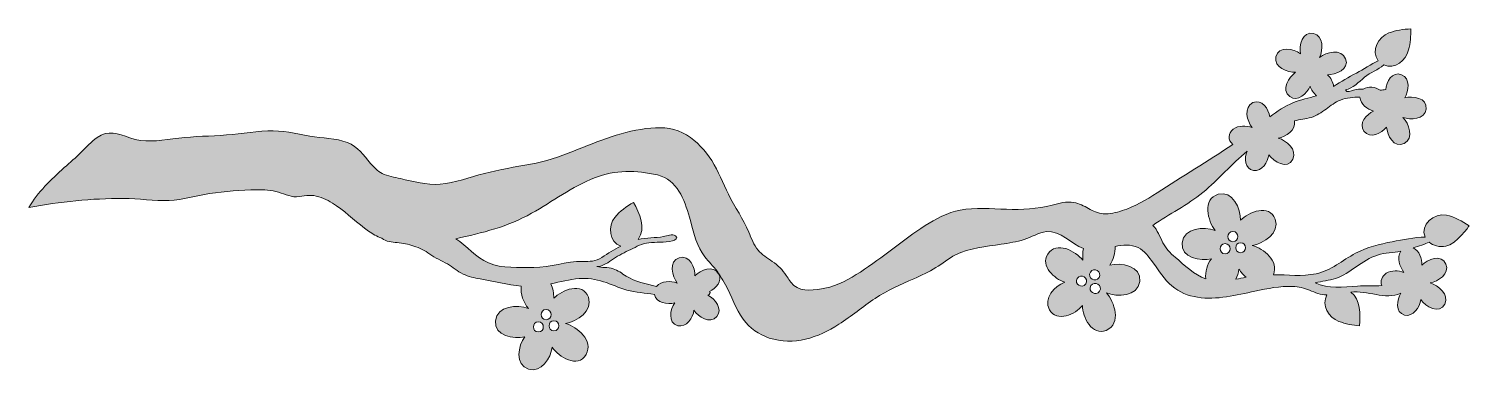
# Model space of a CAD drawing. Header units: inches. Extents: x 0 to 102, y 0 to 24.
import ezdxf

# ---------------------------------------------------------------- set-up
doc = ezdxf.new("R2010")
doc.units = ezdxf.units.IN
doc.header["$MEASUREMENT"] = 0
doc.layers.add('Layer 1', color=7, linetype='Continuous')

msp = doc.modelspace()

# ---------------------------------------------------------------- hatches: boundary and pattern name
at = {"layer": 'Layer 1', "true_color": 0xf5a9ca}
h = msp.add_hatch(color=231, dxfattribs=at)
h.dxf.hatch_style = 2
edge = h.paths.add_edge_path()
edge.add_spline(control_points=[(101.6, 10.15), (101.12, 10.47), (100.56, 10.79), (99.99, 10.9), (99.16, 11.05), (98.09, 10.25), (98.5, 9.35), (97.72, 9.34), (96.93, 9.17), (96.17, 9.03), (95.26, 8.86), (94.41, 8.63), (93.59, 8.21), (92.65, 7.72), (91.85, 6.99), (90.8, 6.77), (89.81, 6.56), (88.79, 6.7), (87.8, 6.7), (88.18, 7.67), (87.12, 8.53), (86.3, 8.76), (87.1, 8.9), (88.26, 9.64), (87.91, 10.62), (87.52, 11.72), (86.03, 11.13), (85.47, 10.54), (85.48, 11.34), (84.92, 12.68), (83.89, 12.37), (82.77, 12.04), (83.16, 10.48), (83.68, 9.82), (82.91, 10.1), (81.46, 10.02), (81.36, 8.95), (81.25, 7.89), (82.66, 7.64), (83.42, 7.83), (83.12, 7.42), (82.95, 6.91), (83.03, 6.4), (82.2, 6.69), (81.53, 7.37), (80.86, 7.93), (80.51, 8.23), (80.21, 8.55), (80, 8.96), (79.78, 9.38), (79.62, 9.84), (79.29, 10.18), (80.44, 10.98), (81.72, 11.61), (82.81, 12.5), (83.92, 13.4), (84.83, 14.51), (85.94, 15.4), (85.73, 14.95), (85.76, 14.14), (86.39, 14.05), (87, 13.97), (87.39, 14.65), (87.47, 15.16), (87.78, 14.68), (88.79, 14.07), (89.16, 14.84), (89.49, 15.52), (88.7, 16.17), (88.13, 16.33), (88.68, 16.43), (89.41, 16.89), (89.27, 17.55), (89.66, 17.64), (90.06, 17.68), (90.45, 17.79), (90.84, 17.91), (91.18, 18.14), (91.51, 18.38), (91.83, 18.61), (92.15, 18.86), (92.52, 19.01), (92.96, 19.18), (93.43, 19.22), (93.89, 19.21), (93.94, 18.71), (94.41, 18.37), (94.86, 18.24), (94.37, 18.03), (93.76, 17.36), (94.18, 16.81), (94.6, 16.25), (95.43, 16.69), (95.77, 17.11), (95.8, 16.55), (96.3, 15.58), (97.01, 15.95), (97.73, 16.31), (97.35, 17.36), (96.93, 17.79), (97.46, 17.59), (98.47, 17.64), (98.56, 18.38), (98.67, 19.17), (97.59, 19.32), (97.05, 19.16), (97.34, 19.64), (97.47, 20.55), (96.82, 20.8), (96.18, 21.06), (95.74, 20.27), (95.71, 19.75), (95.57, 19.74), (95.44, 19.72), (95.32, 19.71), (94.98, 19.93), (94.48, 20.04), (94.13, 19.77), (93.88, 19.8), (93.68, 19.79), (93.45, 19.7), (93.29, 19.65), (92.97, 19.51), (92.87, 19.73), (93.41, 19.85), (93.81, 20.28), (94.22, 20.62), (94.64, 20.96), (95.17, 21.13), (95.57, 21.49), (96.36, 21.16), (97.14, 21.8), (97.33, 22.54), (97.46, 23.02), (97.49, 23.54), (97.48, 24.03), (96.96, 24), (96.41, 23.93), (95.93, 23.74), (95.19, 23.46), (94.65, 22.49), (95.19, 21.78), (94.66, 21.55), (94.16, 21.18), (93.64, 20.91), (93.09, 20.63), (92.56, 20.32), (92.04, 19.97), (92, 20.29), (91.83, 20.58), (91.6, 20.8), (92.16, 20.77), (93.18, 21.17), (92.88, 21.92), (92.59, 22.67), (91.51, 22.39), (91.04, 22.02), (91.29, 22.53), (91.35, 23.53), (90.62, 23.71), (89.84, 23.89), (89.58, 22.83), (89.69, 22.28), (89.23, 22.62), (88.14, 22.86), (87.97, 22.06), (87.82, 21.32), (88.78, 20.95), (89.36, 20.97), (88.88, 20.65), (88.3, 19.73), (88.94, 19.26), (89.51, 18.84), (90.18, 19.5), (90.38, 20), (90.47, 19.74), (90.61, 19.5), (90.83, 19.32), (90.29, 19.13), (89.73, 19.06), (89.2, 18.83), (88.6, 18.58), (88.05, 18.22), (87.53, 17.84), (87.46, 18.36), (86.98, 19.12), (86.35, 18.83), (85.66, 18.51), (85.93, 17.53), (86.29, 17.07), (85.86, 17.23), (85.34, 17.24), (84.96, 16.95), (84.59, 16.68), (84.56, 16.19), (84.92, 15.89), (83.18, 14.69), (81.34, 13.63), (79.58, 12.47), (78.81, 11.97), (78, 11.49), (77.12, 11.22), (76.69, 11.08), (76.23, 10.96), (75.79, 10.99), (75.41, 11.02), (75.08, 11.19), (74.75, 11.37), (74.42, 11.55), (74.09, 11.72), (73.72, 11.79), (73.2, 11.88), (72.68, 11.74), (72.18, 11.61), (71.11, 11.33), (70.07, 11.27), (68.96, 11.31), (67.88, 11.35), (66.76, 11.46), (65.69, 11.25), (64.8, 11.08), (63.98, 10.64), (63.22, 10.16), (61.65, 9.15), (60.22, 7.92), (58.66, 6.89), (57.89, 6.39), (57.06, 5.94), (56.16, 5.75), (55.53, 5.62), (54.51, 5.47), (53.97, 5.94), (53.75, 6.13), (53.59, 6.4), (53.43, 6.65), (53.16, 7.05), (52.85, 7.36), (52.44, 7.64), (52.09, 7.88), (51.72, 8.11), (51.44, 8.44), (51.14, 8.8), (50.96, 9.25), (50.78, 9.69), (50.4, 10.65), (49.81, 11.46), (49.35, 12.37), (48.95, 13.16), (48.66, 13.99), (48.18, 14.74), (47.72, 15.47), (47.12, 16.09), (46.4, 16.55), (45.65, 17.03), (44.76, 17.12), (43.88, 17.04), (41.98, 16.86), (40.16, 16.11), (38.41, 15.41), (37.43, 15.01), (36.44, 14.67), (35.39, 14.49), (34.3, 14.31), (33.22, 14.1), (32.14, 13.84), (31.11, 13.59), (30.07, 13.16), (29.01, 13.08), (28.05, 13.02), (27.13, 13.26), (26.21, 13.48), (25.78, 13.58), (25.31, 13.63), (24.92, 13.84), (24.59, 14.01), (24.33, 14.27), (24.1, 14.55), (23.62, 15.14), (23.22, 15.73), (22.48, 16.01), (21.64, 16.34), (20.71, 16.31), (19.83, 16.47), (18.83, 16.65), (17.88, 16.88), (16.85, 16.84), (15.74, 16.79), (14.64, 16.58), (13.52, 16.52), (12.4, 16.46), (11.27, 16.43), (10.16, 16.28), (9.12, 16.14), (8.12, 15.99), (7.12, 16.35), (6.31, 16.64), (5.57, 16.93), (4.82, 16.37), (4.41, 16.07), (4.06, 15.7), (3.7, 15.34), (3.32, 14.96), (2.9, 14.61), (2.5, 14.25), (1.57, 13.41), (0.63, 12.52), (0, 11.43), (2.21, 11.85), (4.43, 12.09), (6.68, 12.07), (7.75, 12.07), (8.84, 11.9), (9.9, 11.94), (10.87, 11.98), (11.8, 12.29), (12.75, 12.42), (13.83, 12.57), (14.98, 12.68), (16.07, 12.69), (16.59, 12.7), (17.11, 12.68), (17.61, 12.52), (18.09, 12.36), (18.56, 12.13), (19.08, 12.21), (19.57, 12.28), (19.97, 12.35), (20.46, 12.2), (20.91, 12.06), (21.33, 11.83), (21.71, 11.56), (22.5, 11.01), (23.17, 10.32), (23.96, 9.78), (24.26, 9.58), (24.56, 9.4), (24.89, 9.27), (24.89, 9.27), (24.89, 9.27), (24.89, 9.27), (25.2, 9.03), (25.61, 9), (25.98, 8.97), (26.38, 8.93), (26.77, 8.85), (27.16, 8.72), (27.56, 8.59), (27.94, 8.4), (28.28, 8.15), (28.67, 7.87), (29.11, 7.69), (29.53, 7.46), (29.92, 7.26), (30.23, 6.94), (30.63, 6.75), (31, 6.57), (31.42, 6.48), (31.83, 6.41), (32.79, 6.24), (33.76, 5.98), (34.74, 5.89), (34.67, 5.32), (34.89, 4.76), (35.24, 4.32), (34.47, 4.6), (33.02, 4.52), (32.92, 3.45), (32.81, 2.39), (34.22, 2.14), (34.98, 2.33), (34.53, 1.7), (34.26, 0.35), (35.25, 0.05), (36.16, -0.24), (36.81, 0.84), (36.92, 1.59), (37.37, 0.91), (38.73, 0.06), (39.31, 1.08), (39.87, 2.06), (38.68, 3.03), (37.86, 3.26), (38.66, 3.4), (39.82, 4.14), (39.47, 5.12), (39.07, 6.22), (37.58, 5.63), (37.03, 5.04), (37.03, 5.39), (36.97, 5.75), (36.82, 6.06), (37.48, 6.2), (38.14, 6.38), (38.81, 6.43), (39.39, 6.48), (39.98, 6.38), (40.54, 6.21), (41.09, 6.04), (41.61, 5.77), (42.18, 5.62), (42.82, 5.45), (43.48, 5.42), (44.13, 5.31), (44.27, 4.7), (45.05, 4.59), (45.56, 4.72), (45.24, 4.28), (45.05, 3.3), (45.77, 3.11), (46.4, 2.94), (46.84, 3.68), (46.92, 4.2), (47.22, 3.74), (48.04, 3.19), (48.53, 3.75), (48.99, 4.29), (48.38, 5.01), (47.9, 5.25), (48.04, 5.32), (48.11, 5.4), (48.02, 5.52), (48.46, 5.72), (48.95, 6.27), (48.66, 6.77), (48.28, 7.41), (47.37, 7.02), (46.99, 6.62), (47, 7.18), (46.61, 8.12), (45.88, 7.9), (45.1, 7.67), (45.38, 6.57), (45.74, 6.11), (45.26, 6.29), (44.64, 6.28), (44.28, 5.87), (43.55, 6.04), (42.77, 6.21), (42.13, 6.61), (41.84, 6.79), (41.55, 7.02), (41.21, 7.12), (40.84, 7.24), (40.44, 7.19), (40.06, 7.27), (40.51, 7.3), (40.89, 7.56), (41.24, 7.81), (41.63, 8.09), (42.03, 8.27), (42.46, 8.48), (42.85, 8.67), (43.28, 8.91), (43.73, 8.96), (43.99, 8.99), (44.26, 8.98), (44.52, 8.99), (44.82, 9), (45.12, 9.01), (45.41, 9.09), (45.55, 9.12), (45.85, 9.29), (45.62, 9.44), (45.4, 9.6), (45.01, 9.44), (44.78, 9.39), (44.19, 9.28), (43.57, 9.33), (42.98, 9.19), (43.57, 9.99), (43.08, 11.04), (42.65, 11.8), (42.17, 11.52), (41.68, 11.18), (41.33, 10.74), (40.84, 10.14), (40.92, 8.99), (41.75, 8.72), (41.28, 8.48), (40.85, 8.22), (40.42, 7.92), (39.99, 7.62), (39.57, 7.64), (39.07, 7.64), (37.9, 7.65), (36.79, 7.21), (35.62, 7.22), (34.58, 7.23), (33.39, 7.11), (32.42, 7.54), (31.53, 7.93), (30.92, 8.71), (30.12, 9.24), (31.97, 9.64), (33.8, 10.09), (35.46, 11.03), (36.94, 11.86), (38.32, 12.9), (39.91, 13.53), (41.36, 14.11), (42.85, 14.07), (44.35, 13.73), (45.74, 13.41), (46.24, 12), (46.6, 10.76), (46.84, 9.91), (47.01, 9.01), (47.49, 8.24), (47.72, 7.85), (48.05, 7.56), (48.34, 7.21), (48.66, 6.84), (48.91, 6.42), (49.14, 5.99), (49.57, 5.19), (49.86, 4.29), (50.39, 3.56), (50.84, 2.93), (51.5, 2.48), (52.23, 2.24), (53.96, 1.68), (55.68, 2.26), (57.14, 3.21), (58.02, 3.78), (58.82, 4.45), (59.69, 5.03), (60.55, 5.61), (61.48, 6), (62.43, 6.42), (62.96, 6.65), (63.48, 6.9), (63.97, 7.2), (64.45, 7.48), (64.87, 7.85), (65.37, 8.1), (66.38, 8.59), (67.5, 8.7), (68.59, 8.85), (69.13, 8.93), (69.67, 9.02), (70.2, 9.18), (70.72, 9.33), (71.23, 9.68), (71.78, 9.74), (72.79, 9.84), (73.51, 8.86), (74.39, 8.54), (74.34, 8.28), (74.32, 8), (74.35, 7.72), (73.84, 8.37), (72.48, 9.11), (71.87, 8.15), (71.34, 7.3), (72.34, 6.41), (73.07, 6.18), (72.38, 5.89), (71.53, 5.04), (71.99, 4.23), (72.52, 3.31), (73.82, 3.92), (74.32, 4.52), (74.34, 3.72), (74.98, 2.35), (76, 2.78), (77.09, 3.24), (76.58, 4.79), (76.01, 5.43), (76.76, 5.12), (78.23, 5.14), (78.37, 6.22), (78.51, 7.33), (77.02, 7.58), (76.25, 7.38), (76.5, 7.77), (76.66, 8.23), (76.62, 8.7), (77.15, 8.81), (77.74, 8.86), (78.24, 8.61), (78.7, 8.38), (79.02, 7.95), (79.31, 7.55), (79.72, 6.98), (80.09, 6.36), (80.63, 5.91), (81.15, 5.47), (81.77, 5.21), (82.44, 5.11), (83.79, 4.9), (85.18, 5.26), (86.49, 5.54), (87.37, 5.72), (88.26, 5.92), (89.16, 5.87), (89.57, 5.85), (89.95, 5.77), (90.33, 5.61), (90.74, 5.44), (91.12, 5.28), (91.57, 5.28), (91.16, 4.53), (91.7, 3.69), (92.41, 3.41), (92.87, 3.23), (93.38, 3.14), (93.87, 3.09), (93.93, 3.89), (93.94, 4.95), (93.25, 5.48), (94.4, 5.61), (95.68, 4.91), (96.78, 5.39), (96.49, 4.95), (96.36, 4.04), (97.03, 3.86), (97.67, 3.69), (98.11, 4.43), (98.19, 4.95), (98.5, 4.47), (99.51, 3.86), (99.88, 4.63), (100.21, 5.32), (99.42, 5.96), (98.84, 6.12), (99.4, 6.22), (100.25, 6.76), (99.96, 7.45), (99.65, 8.19), (98.65, 7.78), (98.26, 7.37), (98.27, 7.84), (98.09, 8.37), (97.64, 8.6), (98.04, 8.71), (98.49, 8.86), (98.77, 9), (99.06, 8.75), (99.5, 8.63), (99.96, 8.71), (100.7, 8.85), (101.6, 10.15), (101.6, 10.15)], knot_values=[0, 0, 0, 0, 1, 1, 1, 2, 2, 2, 3, 3, 3, 4, 4, 4, 5, 5, 5, 6, 6, 6, 7, 7, 7, 8, 8, 8, 9, 9, 9, 10, 10, 10, 11, 11, 11, 12, 12, 12, 13, 13, 13, 14, 14, 14, 15, 15, 15, 16, 16, 16, 17, 17, 17, 18, 18, 18, 19, 19, 19, 20, 20, 20, 21, 21, 21, 22, 22, 22, 23, 23, 23, 24, 24, 24, 25, 25, 25, 26, 26, 26, 27, 27, 27, 28, 28, 28, 29, 29, 29, 30, 30, 30, 31, 31, 31, 32, 32, 32, 33, 33, 33, 34, 34, 34, 35, 35, 35, 36, 36, 36, 37, 37, 37, 38, 38, 38, 39, 39, 39, 40, 40, 40, 41, 41, 41, 42, 42, 42, 43, 43, 43, 44, 44, 44, 45, 45, 45, 46, 46, 46, 47, 47, 47, 48, 48, 48, 49, 49, 49, 50, 50, 50, 51, 51, 51, 52, 52, 52, 53, 53, 53, 54, 54, 54, 55, 55, 55, 56, 56, 56, 57, 57, 57, 58, 58, 58, 59, 59, 59, 60, 60, 60, 61, 61, 61, 62, 62, 62, 63, 63, 63, 64, 64, 64, 65, 65, 65, 66, 66, 66, 67, 67, 67, 68, 68, 68, 69, 69, 69, 70, 70, 70, 71, 71, 71, 72, 72, 72, 73, 73, 73, 74, 74, 74, 75, 75, 75, 76, 76, 76, 77, 77, 77, 78, 78, 78, 79, 79, 79, 80, 80, 80, 81, 81, 81, 82, 82, 82, 83, 83, 83, 84, 84, 84, 85, 85, 85, 86, 86, 86, 87, 87, 87, 88, 88, 88, 89, 89, 89, 90, 90, 90, 91, 91, 91, 92, 92, 92, 93, 93, 93, 94, 94, 94, 95, 95, 95, 96, 96, 96, 97, 97, 97, 98, 98, 98, 99, 99, 99, 100, 100, 100, 101, 101, 101, 102, 102, 102, 103, 103, 103, 104, 104, 104, 105, 105, 105, 106, 106, 106, 107, 107, 107, 108, 108, 108, 109, 109, 109, 110, 110, 110, 111, 111, 111, 112, 112, 112, 113, 113, 113, 114, 114, 114, 115, 115, 115, 116, 116, 116, 117, 117, 117, 118, 118, 118, 119, 119, 119, 120, 120, 120, 121, 121, 121, 122, 122, 122, 123, 123, 123, 124, 124, 124, 125, 125, 125, 126, 126, 126, 127, 127, 127, 128, 128, 128, 129, 129, 129, 130, 130, 130, 131, 131, 131, 132, 132, 132, 133, 133, 133, 134, 134, 134, 135, 135, 135, 136, 136, 136, 137, 137, 137, 138, 138, 138, 139, 139, 139, 140, 140, 140, 141, 141, 141, 142, 142, 142, 143, 143, 143, 144, 144, 144, 145, 145, 145, 146, 146, 146, 147, 147, 147, 148, 148, 148, 149, 149, 149, 150, 150, 150, 151, 151, 151, 152, 152, 152, 153, 153, 153, 154, 154, 154, 155, 155, 155, 156, 156, 156, 157, 157, 157, 158, 158, 158, 159, 159, 159, 160, 160, 160, 161, 161, 161, 162, 162, 162, 163, 163, 163, 164, 164, 164, 165, 165, 165, 166, 166, 166, 167, 167, 167, 168, 168, 168, 169, 169, 169, 170, 170, 170, 171, 171, 171, 172, 172, 172, 173, 173, 173, 174, 174, 174, 175, 175, 175, 176, 176, 176, 177, 177, 177, 178, 178, 178, 179, 179, 179, 180, 180, 180, 181, 181, 181, 182, 182, 182, 183, 183, 183, 184, 184, 184, 185, 185, 185, 186, 186, 186, 187, 187, 187, 188, 188, 188, 189, 189, 189, 190, 190, 190, 191, 191, 191, 192, 192, 192, 193, 193, 193, 194, 194, 194, 195, 195, 195, 196, 196, 196, 197, 197, 197, 198, 198, 198, 199, 199, 199, 200, 200, 200, 201, 201, 201, 202, 202, 202, 203, 203, 203, 204, 204, 204, 205, 205, 205, 206, 206, 206, 207, 207, 207, 208, 208, 208, 209, 209, 209, 210, 210, 210, 211, 211, 211, 212, 212, 212, 213, 213, 213, 214, 214, 214, 214], degree=3, periodic=1)
edge = h.paths.add_edge_path()
edge.add_spline(control_points=[(35.94, 3.38), (36.41, 3.38), (36.41, 2.67), (35.94, 2.67), (35.48, 2.67), (35.48, 3.38), (35.94, 3.38)], knot_values=[0, 0, 0, 0, 1, 1, 1, 2, 2, 2, 2], degree=3, periodic=1)
edge = h.paths.add_edge_path()
edge.add_spline(control_points=[(37.04, 2.74), (36.58, 2.74), (36.58, 3.46), (37.04, 3.46), (37.5, 3.46), (37.5, 2.74), (37.04, 2.74)], knot_values=[0, 0, 0, 0, 1, 1, 1, 2, 2, 2, 2], degree=3, periodic=1)
edge = h.paths.add_edge_path()
edge.add_spline(control_points=[(36.49, 4.25), (36.95, 4.25), (36.95, 3.53), (36.49, 3.53), (36.03, 3.53), (36.03, 4.25), (36.49, 4.25)], knot_values=[0, 0, 0, 0, 1, 1, 1, 2, 2, 2, 2], degree=3, periodic=1)
edge = h.paths.add_edge_path()
edge.add_spline(control_points=[(73.95, 6.44), (74.2, 6.83), (74.81, 6.45), (74.56, 6.06), (74.31, 5.67), (73.71, 6.05), (73.95, 6.44)], knot_values=[0, 0, 0, 0, 1, 1, 1, 2, 2, 2, 2], degree=3, periodic=1)
edge = h.paths.add_edge_path()
edge.add_spline(control_points=[(75.49, 6.5), (75.24, 6.11), (74.63, 6.49), (74.88, 6.89), (75.12, 7.28), (75.73, 6.89), (75.49, 6.5)], knot_values=[0, 0, 0, 0, 1, 1, 1, 2, 2, 2, 2], degree=3, periodic=1)
edge = h.paths.add_edge_path()
edge.add_spline(control_points=[(74.92, 5.93), (75.17, 6.32), (75.78, 5.93), (75.53, 5.54), (75.28, 5.15), (74.67, 5.53), (74.92, 5.93)], knot_values=[0, 0, 0, 0, 1, 1, 1, 2, 2, 2, 2], degree=3, periodic=1)
edge = h.paths.add_edge_path()
edge.add_spline(control_points=[(85.48, 8.25), (85.02, 8.25), (85.02, 8.96), (85.48, 8.96), (85.94, 8.96), (85.94, 8.25), (85.48, 8.25)], knot_values=[0, 0, 0, 0, 1, 1, 1, 2, 2, 2, 2], degree=3, periodic=1)
edge = h.paths.add_edge_path()
edge.add_spline(control_points=[(85.14, 6.38), (85.26, 6.61), (85.33, 6.84), (85.36, 7.09), (85.51, 6.88), (85.67, 6.69), (85.88, 6.52), (85.62, 6.48), (85.37, 6.43), (85.14, 6.38)], knot_values=[0, 0, 0, 0, 1, 1, 1, 2, 2, 2, 3, 3, 3, 3], degree=3, periodic=1)
edge = h.paths.add_edge_path()
edge.add_spline(control_points=[(84.93, 9.03), (84.47, 9.03), (84.47, 9.75), (84.93, 9.75), (85.39, 9.75), (85.39, 9.03), (84.93, 9.03)], knot_values=[0, 0, 0, 0, 1, 1, 1, 2, 2, 2, 2], degree=3, periodic=1)
edge = h.paths.add_edge_path()
edge.add_spline(control_points=[(84.38, 8.17), (83.92, 8.17), (83.92, 8.89), (84.38, 8.89), (84.85, 8.89), (84.85, 8.17), (84.38, 8.17)], knot_values=[0, 0, 0, 0, 1, 1, 1, 2, 2, 2, 2], degree=3, periodic=1)
edge = h.paths.add_edge_path()
edge.add_spline(control_points=[(90.74, 6.13), (91.22, 6.25), (91.71, 6.3), (92.18, 6.44), (92.73, 6.6), (93.15, 6.93), (93.62, 7.25), (94.08, 7.57), (94.6, 7.92), (95.14, 8.09), (95.67, 8.26), (96.24, 8.23), (96.78, 8.36), (96.49, 7.88), (96.69, 7.27), (97, 6.86), (96.6, 7.01), (96.13, 7.03), (95.75, 6.8), (95.46, 6.61), (95.28, 6.27), (95.44, 5.93), (94.88, 5.89), (94.32, 5.93), (93.71, 5.9), (92.72, 5.85), (91.67, 5.66), (90.74, 6.13)], knot_values=[0, 0, 0, 0, 1, 1, 1, 2, 2, 2, 3, 3, 3, 4, 4, 4, 5, 5, 5, 6, 6, 6, 7, 7, 7, 8, 8, 8, 9, 9, 9, 9], degree=3, periodic=1)

# ---------------------------------------------------------------- linework, layer by layer
at = {"layer": 'Layer 1', "lineweight": 0}
for points, knots in [([(101.6, 10.15), (101.12, 10.47), (100.56, 10.79), (99.99, 10.9), (99.16, 11.05), (98.09, 10.25), (98.5, 9.35), (97.72, 9.34), (96.93, 9.17), (96.17, 9.03), (95.26, 8.86), (94.41, 8.63), (93.59, 8.21), (92.65, 7.72), (91.85, 6.99), (90.8, 6.77), (89.81, 6.56), (88.79, 6.7), (87.8, 6.7), (88.18, 7.67), (87.12, 8.53), (86.3, 8.76), (87.1, 8.9), (88.26, 9.64), (87.91, 10.62), (87.52, 11.72), (86.03, 11.13), (85.47, 10.54), (85.48, 11.34), (84.92, 12.68), (83.89, 12.37), (82.77, 12.04), (83.16, 10.48), (83.68, 9.82), (82.91, 10.1), (81.46, 10.02), (81.36, 8.95), (81.25, 7.89), (82.66, 7.64), (83.42, 7.83), (83.12, 7.42), (82.95, 6.91), (83.03, 6.4), (82.2, 6.69), (81.53, 7.37), (80.86, 7.93), (80.51, 8.23), (80.21, 8.55), (80, 8.96), (79.78, 9.38), (79.62, 9.84), (79.29, 10.18), (80.44, 10.98), (81.72, 11.61), (82.81, 12.5), (83.92, 13.4), (84.83, 14.51), (85.94, 15.4), (85.73, 14.95), (85.76, 14.14), (86.39, 14.05), (87, 13.97), (87.39, 14.65), (87.47, 15.16), (87.78, 14.68), (88.79, 14.07), (89.16, 14.84), (89.49, 15.52), (88.7, 16.17), (88.13, 16.33), (88.68, 16.43), (89.41, 16.89), (89.27, 17.55), (89.66, 17.64), (90.06, 17.68), (90.45, 17.79), (90.84, 17.91), (91.18, 18.14), (91.51, 18.38), (91.83, 18.61), (92.15, 18.86), (92.52, 19.01), (92.96, 19.18), (93.43, 19.22), (93.89, 19.21), (93.94, 18.71), (94.41, 18.37), (94.86, 18.24), (94.37, 18.03), (93.76, 17.36), (94.18, 16.81), (94.6, 16.25), (95.43, 16.69), (95.77, 17.11), (95.8, 16.55), (96.3, 15.58), (97.01, 15.95), (97.73, 16.31), (97.35, 17.36), (96.93, 17.79), (97.46, 17.59), (98.47, 17.64), (98.56, 18.38), (98.67, 19.17), (97.59, 19.32), (97.05, 19.16), (97.34, 19.64), (97.47, 20.55), (96.82, 20.8), (96.18, 21.06), (95.74, 20.27), (95.71, 19.75), (95.57, 19.74), (95.44, 19.72), (95.32, 19.71), (94.98, 19.93), (94.48, 20.04), (94.13, 19.77), (93.88, 19.8), (93.68, 19.79), (93.45, 19.7), (93.29, 19.65), (92.97, 19.51), (92.87, 19.73), (93.41, 19.85), (93.81, 20.28), (94.22, 20.62), (94.64, 20.96), (95.17, 21.13), (95.57, 21.49), (96.36, 21.16), (97.14, 21.8), (97.33, 22.54), (97.46, 23.02), (97.49, 23.54), (97.48, 24.03), (96.96, 24), (96.41, 23.93), (95.93, 23.74), (95.19, 23.46), (94.65, 22.49), (95.19, 21.78), (94.66, 21.55), (94.16, 21.18), (93.64, 20.91), (93.09, 20.63), (92.56, 20.32), (92.04, 19.97), (92, 20.29), (91.83, 20.58), (91.6, 20.8), (92.16, 20.77), (93.18, 21.17), (92.88, 21.92), (92.59, 22.67), (91.51, 22.39), (91.04, 22.02), (91.29, 22.53), (91.35, 23.53), (90.62, 23.71), (89.84, 23.89), (89.58, 22.83), (89.69, 22.28), (89.23, 22.62), (88.14, 22.86), (87.97, 22.06), (87.82, 21.32), (88.78, 20.95), (89.36, 20.97), (88.88, 20.65), (88.3, 19.73), (88.94, 19.26), (89.51, 18.84), (90.18, 19.5), (90.38, 20), (90.47, 19.74), (90.61, 19.5), (90.83, 19.32), (90.29, 19.13), (89.73, 19.06), (89.2, 18.83), (88.6, 18.58), (88.05, 18.22), (87.53, 17.84), (87.46, 18.36), (86.98, 19.12), (86.35, 18.83), (85.66, 18.51), (85.93, 17.53), (86.29, 17.07), (85.86, 17.23), (85.34, 17.24), (84.96, 16.95), (84.59, 16.68), (84.56, 16.19), (84.92, 15.89), (83.18, 14.69), (81.34, 13.63), (79.58, 12.47), (78.81, 11.97), (78, 11.49), (77.12, 11.22), (76.69, 11.08), (76.23, 10.96), (75.79, 10.99), (75.41, 11.02), (75.08, 11.19), (74.75, 11.37), (74.42, 11.55), (74.09, 11.72), (73.72, 11.79), (73.2, 11.88), (72.68, 11.74), (72.18, 11.61), (71.11, 11.33), (70.07, 11.27), (68.96, 11.31), (67.88, 11.35), (66.76, 11.46), (65.69, 11.25), (64.8, 11.08), (63.98, 10.64), (63.22, 10.16), (61.65, 9.15), (60.22, 7.92), (58.66, 6.89), (57.89, 6.39), (57.06, 5.94), (56.16, 5.75), (55.53, 5.62), (54.51, 5.47), (53.97, 5.94), (53.75, 6.13), (53.59, 6.4), (53.43, 6.65), (53.16, 7.05), (52.85, 7.36), (52.44, 7.64), (52.09, 7.88), (51.72, 8.11), (51.44, 8.44), (51.14, 8.8), (50.96, 9.25), (50.78, 9.69), (50.4, 10.65), (49.81, 11.46), (49.35, 12.37), (48.95, 13.16), (48.66, 13.99), (48.18, 14.74), (47.72, 15.47), (47.12, 16.09), (46.4, 16.55), (45.65, 17.03), (44.76, 17.12), (43.88, 17.04), (41.98, 16.86), (40.16, 16.11), (38.41, 15.41), (37.43, 15.01), (36.44, 14.67), (35.39, 14.49), (34.3, 14.31), (33.22, 14.1), (32.14, 13.84), (31.11, 13.59), (30.07, 13.16), (29.01, 13.08), (28.05, 13.02), (27.13, 13.26), (26.21, 13.48), (25.78, 13.58), (25.31, 13.63), (24.92, 13.84), (24.59, 14.01), (24.33, 14.27), (24.1, 14.55), (23.62, 15.14), (23.22, 15.73), (22.48, 16.01), (21.64, 16.34), (20.71, 16.31), (19.83, 16.47), (18.83, 16.65), (17.88, 16.88), (16.85, 16.84), (15.74, 16.79), (14.64, 16.58), (13.52, 16.52), (12.4, 16.46), (11.27, 16.43), (10.16, 16.28), (9.12, 16.14), (8.12, 15.99), (7.12, 16.35), (6.31, 16.64), (5.57, 16.93), (4.82, 16.37), (4.41, 16.07), (4.06, 15.7), (3.7, 15.34), (3.32, 14.96), (2.9, 14.61), (2.5, 14.25), (1.57, 13.41), (0.63, 12.52), (0, 11.43), (2.21, 11.85), (4.43, 12.09), (6.68, 12.07), (7.75, 12.07), (8.84, 11.9), (9.9, 11.94), (10.87, 11.98), (11.8, 12.29), (12.75, 12.42), (13.83, 12.57), (14.98, 12.68), (16.07, 12.69), (16.59, 12.7), (17.11, 12.68), (17.61, 12.52), (18.09, 12.36), (18.56, 12.13), (19.08, 12.21), (19.57, 12.28), (19.97, 12.35), (20.46, 12.2), (20.91, 12.06), (21.33, 11.83), (21.71, 11.56), (22.5, 11.01), (23.17, 10.32), (23.96, 9.78), (24.26, 9.58), (24.56, 9.4), (24.89, 9.27), (24.89, 9.27), (24.89, 9.27), (24.89, 9.27), (25.2, 9.03), (25.61, 9), (25.98, 8.97), (26.38, 8.93), (26.77, 8.85), (27.16, 8.72), (27.56, 8.59), (27.94, 8.4), (28.28, 8.15), (28.67, 7.87), (29.11, 7.69), (29.53, 7.46), (29.92, 7.26), (30.23, 6.94), (30.63, 6.75), (31, 6.57), (31.42, 6.48), (31.83, 6.41), (32.79, 6.24), (33.76, 5.98), (34.74, 5.89), (34.67, 5.32), (34.89, 4.76), (35.24, 4.32), (34.47, 4.6), (33.02, 4.52), (32.92, 3.45), (32.81, 2.39), (34.22, 2.14), (34.98, 2.33), (34.53, 1.7), (34.26, 0.35), (35.25, 0.05), (36.16, -0.24), (36.81, 0.84), (36.92, 1.59), (37.37, 0.91), (38.73, 0.06), (39.31, 1.08), (39.87, 2.06), (38.68, 3.03), (37.86, 3.26), (38.66, 3.4), (39.82, 4.14), (39.47, 5.12), (39.07, 6.22), (37.58, 5.63), (37.03, 5.04), (37.03, 5.39), (36.97, 5.75), (36.82, 6.06), (37.48, 6.2), (38.14, 6.38), (38.81, 6.43), (39.39, 6.48), (39.98, 6.38), (40.54, 6.21), (41.09, 6.04), (41.61, 5.77), (42.18, 5.62), (42.82, 5.45), (43.48, 5.42), (44.13, 5.31), (44.27, 4.7), (45.05, 4.59), (45.56, 4.72), (45.24, 4.28), (45.05, 3.3), (45.77, 3.11), (46.4, 2.94), (46.84, 3.68), (46.92, 4.2), (47.22, 3.74), (48.04, 3.19), (48.53, 3.75), (48.99, 4.29), (48.38, 5.01), (47.9, 5.25), (48.04, 5.32), (48.11, 5.4), (48.02, 5.52), (48.46, 5.72), (48.95, 6.27), (48.66, 6.77), (48.28, 7.41), (47.37, 7.02), (46.99, 6.62), (47, 7.18), (46.61, 8.12), (45.88, 7.9), (45.1, 7.67), (45.38, 6.57), (45.74, 6.11), (45.26, 6.29), (44.64, 6.28), (44.28, 5.87), (43.55, 6.04), (42.77, 6.21), (42.13, 6.61), (41.84, 6.79), (41.55, 7.02), (41.21, 7.12), (40.84, 7.24), (40.44, 7.19), (40.06, 7.27), (40.51, 7.3), (40.89, 7.56), (41.24, 7.81), (41.63, 8.09), (42.03, 8.27), (42.46, 8.48), (42.85, 8.67), (43.28, 8.91), (43.73, 8.96), (43.99, 8.99), (44.26, 8.98), (44.52, 8.99), (44.82, 9), (45.12, 9.01), (45.41, 9.09), (45.55, 9.12), (45.85, 9.29), (45.62, 9.44), (45.4, 9.6), (45.01, 9.44), (44.78, 9.39), (44.19, 9.28), (43.57, 9.33), (42.98, 9.19), (43.57, 9.99), (43.08, 11.04), (42.65, 11.8), (42.17, 11.52), (41.68, 11.18), (41.33, 10.74), (40.84, 10.14), (40.92, 8.99), (41.75, 8.72), (41.28, 8.48), (40.85, 8.22), (40.42, 7.92), (39.99, 7.62), (39.57, 7.64), (39.07, 7.64), (37.9, 7.65), (36.79, 7.21), (35.62, 7.22), (34.58, 7.23), (33.39, 7.11), (32.42, 7.54), (31.53, 7.93), (30.92, 8.71), (30.12, 9.24), (31.97, 9.64), (33.8, 10.09), (35.46, 11.03), (36.94, 11.86), (38.32, 12.9), (39.91, 13.53), (41.36, 14.11), (42.85, 14.07), (44.35, 13.73), (45.74, 13.41), (46.24, 12), (46.6, 10.76), (46.84, 9.91), (47.01, 9.01), (47.49, 8.24), (47.72, 7.85), (48.05, 7.56), (48.34, 7.21), (48.66, 6.84), (48.91, 6.42), (49.14, 5.99), (49.57, 5.19), (49.86, 4.29), (50.39, 3.56), (50.84, 2.93), (51.5, 2.48), (52.23, 2.24), (53.96, 1.68), (55.68, 2.26), (57.14, 3.21), (58.02, 3.78), (58.82, 4.45), (59.69, 5.03), (60.55, 5.61), (61.48, 6), (62.43, 6.42), (62.96, 6.65), (63.48, 6.9), (63.97, 7.2), (64.45, 7.48), (64.87, 7.85), (65.37, 8.1), (66.38, 8.59), (67.5, 8.7), (68.59, 8.85), (69.13, 8.93), (69.67, 9.02), (70.2, 9.18), (70.72, 9.33), (71.23, 9.68), (71.78, 9.74), (72.79, 9.84), (73.51, 8.86), (74.39, 8.54), (74.34, 8.28), (74.32, 8), (74.35, 7.72), (73.84, 8.37), (72.48, 9.11), (71.87, 8.15), (71.34, 7.3), (72.34, 6.41), (73.07, 6.18), (72.38, 5.89), (71.53, 5.04), (71.99, 4.23), (72.52, 3.31), (73.82, 3.92), (74.32, 4.52), (74.34, 3.72), (74.98, 2.35), (76, 2.78), (77.09, 3.24), (76.58, 4.79), (76.01, 5.43), (76.76, 5.12), (78.23, 5.14), (78.37, 6.22), (78.51, 7.33), (77.02, 7.58), (76.25, 7.38), (76.5, 7.77), (76.66, 8.23), (76.62, 8.7), (77.15, 8.81), (77.74, 8.86), (78.24, 8.61), (78.7, 8.38), (79.02, 7.95), (79.31, 7.55), (79.72, 6.98), (80.09, 6.36), (80.63, 5.91), (81.15, 5.47), (81.77, 5.21), (82.44, 5.11), (83.79, 4.9), (85.18, 5.26), (86.49, 5.54), (87.37, 5.72), (88.26, 5.92), (89.16, 5.87), (89.57, 5.85), (89.95, 5.77), (90.33, 5.61), (90.74, 5.44), (91.12, 5.28), (91.57, 5.28), (91.16, 4.53), (91.7, 3.69), (92.41, 3.41), (92.87, 3.23), (93.38, 3.14), (93.87, 3.09), (93.93, 3.89), (93.94, 4.95), (93.25, 5.48), (94.4, 5.61), (95.68, 4.91), (96.78, 5.39), (96.49, 4.95), (96.36, 4.04), (97.03, 3.86), (97.67, 3.69), (98.11, 4.43), (98.19, 4.95), (98.5, 4.47), (99.51, 3.86), (99.88, 4.63), (100.21, 5.32), (99.42, 5.96), (98.84, 6.12), (99.4, 6.22), (100.25, 6.76), (99.96, 7.45), (99.65, 8.19), (98.65, 7.78), (98.26, 7.37), (98.27, 7.84), (98.09, 8.37), (97.64, 8.6), (98.04, 8.71), (98.49, 8.86), (98.77, 9), (99.06, 8.75), (99.5, 8.63), (99.96, 8.71), (100.7, 8.85), (101.6, 10.15), (101.6, 10.15)], [0, 0, 0, 0, 1, 1, 1, 2, 2, 2, 3, 3, 3, 4, 4, 4, 5, 5, 5, 6, 6, 6, 7, 7, 7, 8, 8, 8, 9, 9, 9, 10, 10, 10, 11, 11, 11, 12, 12, 12, 13, 13, 13, 14, 14, 14, 15, 15, 15, 16, 16, 16, 17, 17, 17, 18, 18, 18, 19, 19, 19, 20, 20, 20, 21, 21, 21, 22, 22, 22, 23, 23, 23, 24, 24, 24, 25, 25, 25, 26, 26, 26, 27, 27, 27, 28, 28, 28, 29, 29, 29, 30, 30, 30, 31, 31, 31, 32, 32, 32, 33, 33, 33, 34, 34, 34, 35, 35, 35, 36, 36, 36, 37, 37, 37, 38, 38, 38, 39, 39, 39, 40, 40, 40, 41, 41, 41, 42, 42, 42, 43, 43, 43, 44, 44, 44, 45, 45, 45, 46, 46, 46, 47, 47, 47, 48, 48, 48, 49, 49, 49, 50, 50, 50, 51, 51, 51, 52, 52, 52, 53, 53, 53, 54, 54, 54, 55, 55, 55, 56, 56, 56, 57, 57, 57, 58, 58, 58, 59, 59, 59, 60, 60, 60, 61, 61, 61, 62, 62, 62, 63, 63, 63, 64, 64, 64, 65, 65, 65, 66, 66, 66, 67, 67, 67, 68, 68, 68, 69, 69, 69, 70, 70, 70, 71, 71, 71, 72, 72, 72, 73, 73, 73, 74, 74, 74, 75, 75, 75, 76, 76, 76, 77, 77, 77, 78, 78, 78, 79, 79, 79, 80, 80, 80, 81, 81, 81, 82, 82, 82, 83, 83, 83, 84, 84, 84, 85, 85, 85, 86, 86, 86, 87, 87, 87, 88, 88, 88, 89, 89, 89, 90, 90, 90, 91, 91, 91, 92, 92, 92, 93, 93, 93, 94, 94, 94, 95, 95, 95, 96, 96, 96, 97, 97, 97, 98, 98, 98, 99, 99, 99, 100, 100, 100, 101, 101, 101, 102, 102, 102, 103, 103, 103, 104, 104, 104, 105, 105, 105, 106, 106, 106, 107, 107, 107, 108, 108, 108, 109, 109, 109, 110, 110, 110, 111, 111, 111, 112, 112, 112, 113, 113, 113, 114, 114, 114, 115, 115, 115, 116, 116, 116, 117, 117, 117, 118, 118, 118, 119, 119, 119, 120, 120, 120, 121, 121, 121, 122, 122, 122, 123, 123, 123, 124, 124, 124, 125, 125, 125, 126, 126, 126, 127, 127, 127, 128, 128, 128, 129, 129, 129, 130, 130, 130, 131, 131, 131, 132, 132, 132, 133, 133, 133, 134, 134, 134, 135, 135, 135, 136, 136, 136, 137, 137, 137, 138, 138, 138, 139, 139, 139, 140, 140, 140, 141, 141, 141, 142, 142, 142, 143, 143, 143, 144, 144, 144, 145, 145, 145, 146, 146, 146, 147, 147, 147, 148, 148, 148, 149, 149, 149, 150, 150, 150, 151, 151, 151, 152, 152, 152, 153, 153, 153, 154, 154, 154, 155, 155, 155, 156, 156, 156, 157, 157, 157, 158, 158, 158, 159, 159, 159, 160, 160, 160, 161, 161, 161, 162, 162, 162, 163, 163, 163, 164, 164, 164, 165, 165, 165, 166, 166, 166, 167, 167, 167, 168, 168, 168, 169, 169, 169, 170, 170, 170, 171, 171, 171, 172, 172, 172, 173, 173, 173, 174, 174, 174, 175, 175, 175, 176, 176, 176, 177, 177, 177, 178, 178, 178, 179, 179, 179, 180, 180, 180, 181, 181, 181, 182, 182, 182, 183, 183, 183, 184, 184, 184, 185, 185, 185, 186, 186, 186, 187, 187, 187, 188, 188, 188, 189, 189, 189, 190, 190, 190, 191, 191, 191, 192, 192, 192, 193, 193, 193, 194, 194, 194, 195, 195, 195, 196, 196, 196, 197, 197, 197, 198, 198, 198, 199, 199, 199, 200, 200, 200, 201, 201, 201, 202, 202, 202, 203, 203, 203, 204, 204, 204, 205, 205, 205, 206, 206, 206, 207, 207, 207, 208, 208, 208, 209, 209, 209, 210, 210, 210, 211, 211, 211, 212, 212, 212, 213, 213, 213, 214, 214, 214, 214]), ([(84.93, 9.03), (84.47, 9.03), (84.47, 9.75), (84.93, 9.75), (85.39, 9.75), (85.39, 9.03), (84.93, 9.03)], [0, 0, 0, 0, 1, 1, 1, 2, 2, 2, 2]), ([(84.38, 8.17), (83.92, 8.17), (83.92, 8.89), (84.38, 8.89), (84.85, 8.89), (84.85, 8.17), (84.38, 8.17)], [0, 0, 0, 0, 1, 1, 1, 2, 2, 2, 2]), ([(85.48, 8.25), (85.02, 8.25), (85.02, 8.96), (85.48, 8.96), (85.94, 8.96), (85.94, 8.25), (85.48, 8.25)], [0, 0, 0, 0, 1, 1, 1, 2, 2, 2, 2]), ([(90.74, 6.13), (91.22, 6.25), (91.71, 6.3), (92.18, 6.44), (92.73, 6.6), (93.15, 6.93), (93.62, 7.25), (94.08, 7.57), (94.6, 7.92), (95.14, 8.09), (95.67, 8.26), (96.24, 8.23), (96.78, 8.36), (96.49, 7.88), (96.69, 7.27), (97, 6.86), (96.6, 7.01), (96.13, 7.03), (95.75, 6.8), (95.46, 6.61), (95.28, 6.27), (95.44, 5.93), (94.88, 5.89), (94.32, 5.93), (93.71, 5.9), (92.72, 5.85), (91.67, 5.66), (90.74, 6.13)], [0, 0, 0, 0, 1, 1, 1, 2, 2, 2, 3, 3, 3, 4, 4, 4, 5, 5, 5, 6, 6, 6, 7, 7, 7, 8, 8, 8, 9, 9, 9, 9]), ([(75.49, 6.5), (75.24, 6.11), (74.63, 6.49), (74.88, 6.89), (75.12, 7.28), (75.73, 6.89), (75.49, 6.5)], [0, 0, 0, 0, 1, 1, 1, 2, 2, 2, 2]), ([(73.95, 6.44), (74.2, 6.83), (74.81, 6.45), (74.56, 6.06), (74.31, 5.67), (73.71, 6.05), (73.95, 6.44)], [0, 0, 0, 0, 1, 1, 1, 2, 2, 2, 2]), ([(74.92, 5.93), (75.17, 6.32), (75.78, 5.93), (75.53, 5.54), (75.28, 5.15), (74.67, 5.53), (74.92, 5.93)], [0, 0, 0, 0, 1, 1, 1, 2, 2, 2, 2]), ([(85.14, 6.38), (85.26, 6.61), (85.33, 6.84), (85.36, 7.09), (85.51, 6.88), (85.67, 6.69), (85.88, 6.52), (85.62, 6.48), (85.37, 6.43), (85.14, 6.38)], [0, 0, 0, 0, 1, 1, 1, 2, 2, 2, 3, 3, 3, 3]), ([(36.49, 4.25), (36.95, 4.25), (36.95, 3.53), (36.49, 3.53), (36.03, 3.53), (36.03, 4.25), (36.49, 4.25)], [0, 0, 0, 0, 1, 1, 1, 2, 2, 2, 2]), ([(35.94, 3.38), (36.41, 3.38), (36.41, 2.67), (35.94, 2.67), (35.48, 2.67), (35.48, 3.38), (35.94, 3.38)], [0, 0, 0, 0, 1, 1, 1, 2, 2, 2, 2]), ([(37.04, 2.74), (36.58, 2.74), (36.58, 3.46), (37.04, 3.46), (37.5, 3.46), (37.5, 2.74), (37.04, 2.74)], [0, 0, 0, 0, 1, 1, 1, 2, 2, 2, 2])]:
    msp.add_open_spline(points, degree=3, knots=knots, dxfattribs=at)

doc.saveas('drawing.dxf')
